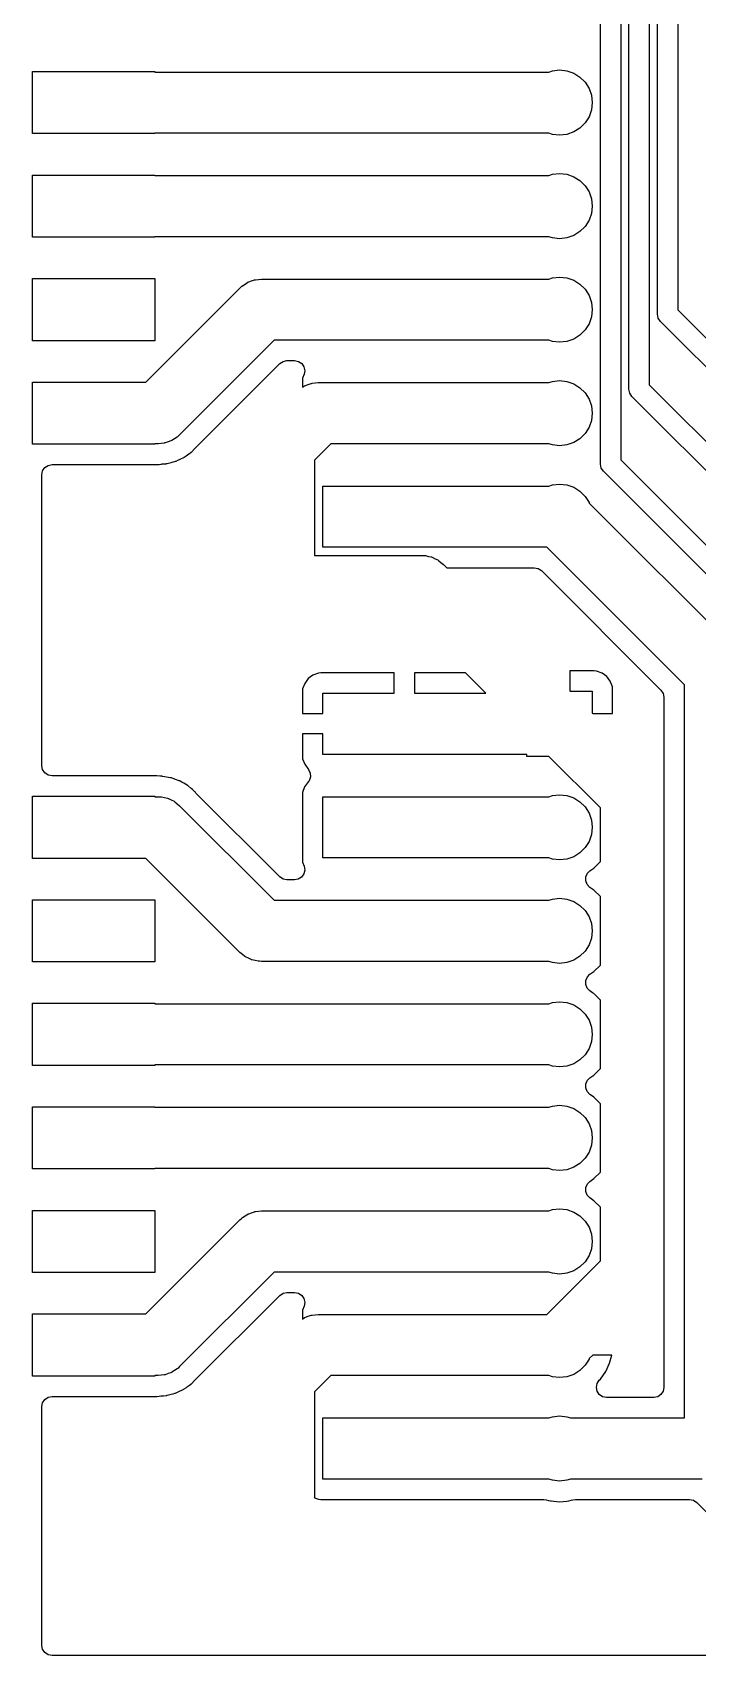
# Model space of a CAD drawing. Extents: x 2.04 to 3.91, y -6.2 to -2.9.
# Drawn here: x 2.041 to 2.683, y -6.2 to -4.632 of the extents above; entities that cross this region are included whole.
import ezdxf

# ---------------------------------------------------------------- set-up
doc = ezdxf.new("R2010")
doc.units = 0
doc.header["$MEASUREMENT"] = 0
doc.layers.add('BLACK', color=7, linetype='CONTINUOUS')

msp = doc.modelspace()

# ---------------------------------------------------------------- linework, layer by layer
at = {"layer": 'BLACK', "linetype": 'CONTINUOUS'}
for p, q in [((2.64449, -4.90433), (2.64449, -4.24738)), ((2.66417, -4.24331), (2.66417, -4.90025)), ((2.63661, -4.27677), (2.63661, -4.97269)), ((2.61693, -4.97677), (2.61693, -4.28085)), ((2.60906, -4.32295), (2.60906, -5.04514)), ((2.58937, -5.04921), (2.58937, -4.32703)), ((2.04094, -4.73), (2.04094, -4.67)), ((2.04094, -4.67), (2.15906, -4.67)), ((2.15906, -4.67), (2.15906, -4.67047)), ((2.15906, -4.67047), (2.4, -4.67047)), ((2.4, -4.67047), (2.47874, -4.67047)), ((2.47874, -4.67047), (2.53962, -4.67047)), ((2.53962, -4.67047), (2.54299, -4.66929)), ((2.54299, -4.66929), (2.55, -4.6685)), ((2.55, -4.6685), (2.55701, -4.66929)), ((2.55701, -4.66929), (2.56367, -4.67162)), ((2.56367, -4.67162), (2.56964, -4.67538)), ((2.56964, -4.67538), (2.57462, -4.68036)), ((2.57462, -4.68036), (2.57838, -4.68633)), ((2.57838, -4.68633), (2.58071, -4.69299)), ((2.58071, -4.69299), (2.5815, -4.7)), ((2.5815, -4.7), (2.58071, -4.70701)), ((2.57838, -4.71367), (2.57462, -4.71964)), ((2.58071, -4.70701), (2.57838, -4.71367)), ((2.15906, -4.73), (2.04094, -4.73)), ((2.32126, -4.72953), (2.15906, -4.72953)), ((2.15906, -4.72953), (2.15906, -4.73)), ((2.4, -4.72953), (2.32126, -4.72953)), ((2.53962, -4.72953), (2.4, -4.72953)), ((2.54299, -4.73071), (2.53962, -4.72953)), ((2.55, -4.7315), (2.54299, -4.73071)), ((2.55701, -4.73071), (2.55, -4.7315)), ((2.56367, -4.72838), (2.55701, -4.73071)), ((2.56964, -4.72462), (2.56367, -4.72838)), ((2.57462, -4.71964), (2.56964, -4.72462)), ((2.04094, -4.83), (2.04094, -4.77)), ((2.04094, -4.77), (2.15906, -4.77)), ((2.15906, -4.77), (2.15906, -4.77047)), ((2.15906, -4.77047), (2.4, -4.77047)), ((2.4, -4.77047), (2.47874, -4.77047)), ((2.47874, -4.77047), (2.53962, -4.77047)), ((2.53962, -4.77047), (2.54299, -4.76929)), ((2.54299, -4.76929), (2.55, -4.7685)), ((2.55, -4.7685), (2.55701, -4.76929)), ((2.55701, -4.76929), (2.56367, -4.77162)), ((2.56367, -4.77162), (2.56964, -4.77538)), ((2.56964, -4.77538), (2.57462, -4.78036)), ((2.57462, -4.78036), (2.57838, -4.78633)), ((2.57838, -4.78633), (2.58071, -4.79299)), ((2.58071, -4.79299), (2.5815, -4.8)), ((2.58071, -4.80701), (2.57838, -4.81367)), ((2.5815, -4.8), (2.58071, -4.80701)), ((2.56367, -4.82838), (2.55701, -4.83071)), ((2.56964, -4.82462), (2.56367, -4.82838)), ((2.57462, -4.81964), (2.56964, -4.82462)), ((2.57838, -4.81367), (2.57462, -4.81964)), ((2.15906, -4.83), (2.04094, -4.83)), ((2.32126, -4.82953), (2.15906, -4.82953)), ((2.15906, -4.82953), (2.15906, -4.83)), ((2.4, -4.82953), (2.32126, -4.82953)), ((2.53962, -4.82953), (2.4, -4.82953)), ((2.54299, -4.83071), (2.53962, -4.82953)), ((2.55, -4.8315), (2.54299, -4.83071)), ((2.55701, -4.83071), (2.55, -4.8315)), ((2.04094, -4.93), (2.04094, -4.87)), ((2.04094, -4.87), (2.15906, -4.87)), ((2.15906, -4.87), (2.15906, -4.93)), ((2.24389, -4.87684), (2.24645, -4.87526)), ((2.24645, -4.87526), (2.24895, -4.87361)), ((2.24895, -4.87361), (2.24936, -4.87347)), ((2.24936, -4.87347), (2.24973, -4.87324)), ((2.24973, -4.87324), (2.25257, -4.8723)), ((2.25257, -4.8723), (2.2554, -4.87127)), ((2.2554, -4.87127), (2.25582, -4.87122)), ((2.25582, -4.87122), (2.25623, -4.87108)), ((2.25623, -4.87108), (2.25922, -4.87082)), ((2.25922, -4.87082), (2.2622, -4.87047)), ((2.2622, -4.87047), (2.4, -4.87047)), ((2.4, -4.87047), (2.47874, -4.87047)), ((2.47874, -4.87047), (2.53962, -4.87047)), ((2.53962, -4.87047), (2.54299, -4.86929)), ((2.54299, -4.86929), (2.55, -4.8685)), ((2.55, -4.8685), (2.55701, -4.86929)), ((2.55701, -4.86929), (2.56367, -4.87162)), ((2.56367, -4.87162), (2.56964, -4.87538)), ((2.56964, -4.87538), (2.57462, -4.88036)), ((2.15045, -4.97), (2.24133, -4.87912)), ((2.24133, -4.87912), (2.24293, -4.87769)), ((2.24293, -4.87769), (2.24322, -4.87738)), ((2.24322, -4.87738), (2.24344, -4.87724)), ((2.24344, -4.87724), (2.24389, -4.87684)), ((2.57462, -4.88036), (2.57838, -4.88633)), ((2.57838, -4.88633), (2.58071, -4.89299)), ((2.58071, -4.89299), (2.5815, -4.9)), ((2.5815, -4.9), (2.58071, -4.90701)), ((2.64524, -4.9081), (2.64449, -4.90433)), ((2.66417, -4.90025), (3.03585, -5.27193)), ((2.57462, -4.91964), (2.56964, -4.92462)), ((2.57838, -4.91367), (2.57462, -4.91964)), ((2.58071, -4.90701), (2.57838, -4.91367)), ((2.64737, -4.91129), (2.64524, -4.9081)), ((3.02193, -5.28585), (2.64737, -4.91129)), ((2.15906, -4.93), (2.04094, -4.93)), ((2.27444, -4.92953), (2.18308, -5.02088)), ((2.32126, -4.92953), (2.27444, -4.92953)), ((2.4, -4.92953), (2.32126, -4.92953)), ((2.53962, -4.92953), (2.4, -4.92953)), ((2.54299, -4.93071), (2.53962, -4.92953)), ((2.55, -4.9315), (2.54299, -4.93071)), ((2.55701, -4.93071), (2.55, -4.9315)), ((2.56367, -4.92838), (2.55701, -4.93071)), ((2.56964, -4.92462), (2.56367, -4.92838)), ((2.19741, -5.03442), (2.27973, -4.9521)), ((2.27973, -4.9521), (2.28291, -4.94998)), ((2.28291, -4.94998), (2.28666, -4.94923)), ((2.28666, -4.94923), (2.29405, -4.94923)), ((2.29405, -4.94923), (2.2978, -4.94998)), ((2.2978, -4.94998), (2.30098, -4.9521)), ((2.30098, -4.9521), (2.30311, -4.95528)), ((2.30183, -4.96625), (2.30157, -4.96859)), ((2.30157, -4.96859), (2.30157, -4.975)), ((2.30324, -4.96246), (2.30183, -4.96624)), ((2.30183, -4.96624), (2.30183, -4.96625)), ((2.30311, -4.95528), (2.30386, -4.95904)), ((2.30386, -4.95904), (2.30324, -4.96246)), ((2.53962, -4.97047), (2.54299, -4.96929)), ((2.54299, -4.96929), (2.55, -4.9685)), ((2.55, -4.9685), (2.55701, -4.96929)), ((2.55701, -4.96929), (2.56367, -4.97162)), ((2.04094, -5.03), (2.04094, -4.97)), ((2.04094, -4.97), (2.15045, -4.97)), ((2.30157, -4.975), (2.30368, -4.97361)), ((2.30368, -4.97361), (2.30408, -4.97347)), ((2.30408, -4.97347), (2.30445, -4.97324)), ((2.30445, -4.97324), (2.3073, -4.9723)), ((2.3073, -4.9723), (2.31012, -4.97127)), ((2.31012, -4.97127), (2.31055, -4.97122)), ((2.31055, -4.97122), (2.31096, -4.97108)), ((2.31096, -4.97108), (2.31395, -4.97082)), ((2.31395, -4.97082), (2.31693, -4.97047)), ((2.31693, -4.97047), (2.4, -4.97047)), ((2.4, -4.97047), (2.47874, -4.97047)), ((2.47874, -4.97047), (2.53962, -4.97047)), ((2.56367, -4.97162), (2.56964, -4.97538)), ((2.56964, -4.97538), (2.57462, -4.98036)), ((2.57462, -4.98036), (2.57838, -4.98633)), ((2.61768, -4.98054), (2.61693, -4.97677)), ((2.61693, -4.97677), (2.61693, -4.97677)), ((2.61981, -4.98373), (2.61768, -4.98054)), ((3.02193, -5.38585), (2.61981, -4.98373)), ((2.63661, -4.97269), (3.03585, -5.37193)), ((2.57838, -4.98633), (2.58071, -4.99299)), ((2.58071, -4.99299), (2.5815, -5)), ((2.5815, -5), (2.58071, -5.00701)), ((2.57838, -5.01367), (2.57462, -5.01964)), ((2.58071, -5.00701), (2.57838, -5.01367)), ((2.15906, -5.03), (2.04094, -5.03)), ((2.1622, -5.02953), (2.15906, -5.02953)), ((2.15906, -5.02953), (2.15906, -5.03)), ((2.16519, -5.02918), (2.1622, -5.02953)), ((2.16818, -5.02892), (2.16519, -5.02918)), ((2.16859, -5.02878), (2.16818, -5.02892)), ((2.16901, -5.02873), (2.16859, -5.02878)), ((2.17183, -5.0277), (2.16901, -5.02873)), ((2.17468, -5.02676), (2.17183, -5.0277)), ((2.17505, -5.02653), (2.17468, -5.02676)), ((2.17546, -5.02639), (2.17505, -5.02653)), ((2.17796, -5.02474), (2.17546, -5.02639)), ((2.18052, -5.02316), (2.17796, -5.02474)), ((2.18097, -5.02276), (2.18052, -5.02316)), ((2.18118, -5.02262), (2.18097, -5.02276)), ((2.18148, -5.02231), (2.18118, -5.02262)), ((2.18308, -5.02088), (2.18148, -5.02231)), ((2.32916, -5.02953), (2.31339, -5.0453)), ((2.4, -5.02953), (2.32916, -5.02953)), ((2.53962, -5.02953), (2.4, -5.02953)), ((2.54299, -5.03071), (2.53962, -5.02953)), ((2.55, -5.0315), (2.54299, -5.03071)), ((2.55701, -5.03071), (2.55, -5.0315)), ((2.56367, -5.02838), (2.55701, -5.03071)), ((2.56964, -5.02462), (2.56367, -5.02838)), ((2.57462, -5.01964), (2.56964, -5.02462)), ((2.17103, -5.04864), (2.17363, -5.04792)), ((2.17363, -5.04792), (2.17477, -5.0476)), ((2.17477, -5.0476), (2.17665, -5.04713)), ((2.17665, -5.04713), (2.17853, -5.04666)), ((2.17853, -5.04666), (2.17895, -5.04651)), ((2.17853, -5.04666), (2.17853, -5.04666)), ((2.17895, -5.04652), (2.17917, -5.04645)), ((2.17895, -5.04651), (2.17895, -5.04652)), ((2.17916, -5.04643), (2.17957, -5.04628)), ((2.17917, -5.04645), (2.17916, -5.04643)), ((2.17957, -5.04628), (2.18187, -5.04517)), ((2.17957, -5.04628), (2.17957, -5.04628)), ((2.17957, -5.04628), (2.17957, -5.04628)), ((2.18187, -5.04517), (2.18307, -5.0446)), ((2.18307, -5.0446), (2.18483, -5.04379)), ((2.18483, -5.04379), (2.1866, -5.04299)), ((2.1866, -5.04299), (2.18698, -5.04277)), ((2.1866, -5.04299), (2.1866, -5.04299)), ((2.18698, -5.04277), (2.18699, -5.04279)), ((2.18699, -5.04279), (2.18719, -5.04267)), ((2.18718, -5.04266), (2.18756, -5.04243)), ((2.18719, -5.04267), (2.18718, -5.04266)), ((2.18756, -5.04243), (2.18946, -5.04105)), ((2.18756, -5.04243), (2.18756, -5.04243)), ((2.18946, -5.04105), (2.1907, -5.04015)), ((2.1907, -5.04015), (2.19301, -5.03855)), ((2.19301, -5.03855), (2.19388, -5.03795)), ((2.19388, -5.03795), (2.19422, -5.03766)), ((2.19388, -5.03795), (2.19388, -5.03795)), ((2.19422, -5.03766), (2.19423, -5.03767)), ((2.19423, -5.03767), (2.1944, -5.03752)), ((2.1944, -5.03752), (2.19473, -5.03723)), ((2.1944, -5.03752), (2.1944, -5.03752)), ((2.19473, -5.03723), (2.19741, -5.03442)), ((2.19473, -5.03723), (2.19473, -5.03723)), ((2.31339, -5.0453), (2.31339, -5.1374)), ((2.60906, -5.04514), (3.03585, -5.47193)), ((2.05002, -5.05951), (2.05077, -5.05576)), ((2.05002, -5.29016), (2.05002, -5.05951)), ((2.05077, -5.05576), (2.05289, -5.05258)), ((2.05289, -5.05258), (2.05607, -5.05045)), ((2.05607, -5.05045), (2.05982, -5.0497)), ((2.05982, -5.0497), (2.16094, -5.0497)), ((2.16094, -5.0497), (2.16329, -5.04945)), ((2.16094, -5.0497), (2.16094, -5.0497)), ((2.16329, -5.04945), (2.16342, -5.04942)), ((2.16329, -5.04945), (2.16329, -5.04945)), ((2.16342, -5.04942), (2.16479, -5.0492)), ((2.16479, -5.0492), (2.16569, -5.04912)), ((2.16569, -5.04912), (2.16607, -5.04908)), ((2.16607, -5.04908), (2.16756, -5.04898)), ((2.16756, -5.04898), (2.16994, -5.04882)), ((2.16994, -5.04882), (2.17037, -5.04875)), ((2.16994, -5.04882), (2.16994, -5.04882)), ((2.17037, -5.04877), (2.1706, -5.04873)), ((2.17037, -5.04875), (2.17037, -5.04877)), ((2.1706, -5.04872), (2.17103, -5.04864)), ((2.1706, -5.04873), (2.1706, -5.04872)), ((2.17103, -5.04864), (2.17103, -5.04864)), ((2.59012, -5.05298), (2.58937, -5.04921)), ((2.59225, -5.05617), (2.59012, -5.05298)), ((3.02193, -5.48585), (2.59225, -5.05617)), ((2.32126, -5.12953), (2.32126, -5.07047)), ((2.32126, -5.07047), (2.47874, -5.07047)), ((2.47874, -5.07047), (2.53962, -5.07047)), ((2.53962, -5.07047), (2.54299, -5.06929)), ((2.54299, -5.06929), (2.55, -5.0685)), ((2.55, -5.0685), (2.55701, -5.06929)), ((2.55701, -5.06929), (2.56367, -5.07162)), ((2.56367, -5.07162), (2.56964, -5.07538)), ((2.56964, -5.07538), (2.57462, -5.08036)), ((2.57462, -5.08036), (2.57838, -5.08633)), ((2.57838, -5.08633), (2.57853, -5.08677)), ((2.57853, -5.08677), (2.72088, -5.22912)), ((2.31339, -5.1374), (2.41693, -5.1374)), ((2.4, -5.12953), (2.32126, -5.12953)), ((2.53777, -5.12953), (2.4, -5.12953)), ((2.41693, -5.1374), (2.41907, -5.13753)), ((2.41907, -5.13753), (2.4195, -5.13751)), ((2.4195, -5.13751), (2.41976, -5.13757)), ((2.41976, -5.13757), (2.42036, -5.1376)), ((2.42036, -5.1376), (2.42328, -5.13829)), ((2.42328, -5.13829), (2.42622, -5.1389)), ((2.42622, -5.1389), (2.42661, -5.13908)), ((2.42661, -5.13908), (2.42703, -5.13918)), ((2.42703, -5.13918), (2.42971, -5.14053)), ((2.42971, -5.14053), (2.43243, -5.1418)), ((2.43243, -5.1418), (2.43277, -5.14207)), ((2.43277, -5.14207), (2.43315, -5.14226)), ((2.67047, -5.26223), (2.53777, -5.12953)), ((2.43315, -5.14226), (2.43545, -5.14419)), ((2.43545, -5.14419), (2.43781, -5.14605)), ((2.43781, -5.14605), (2.44099, -5.14923)), ((2.44099, -5.14923), (2.52555, -5.14923)), ((2.52555, -5.14923), (2.5293, -5.14998)), ((2.5293, -5.14998), (2.53248, -5.1521)), ((2.53248, -5.1521), (2.6479, -5.26752)), ((2.31703, -5.25104), (2.31173, -5.25302)), ((2.31938, -5.25079), (2.31703, -5.25104)), ((2.31703, -5.25104), (2.31703, -5.25104)), ((2.39016, -5.25079), (2.31938, -5.25079)), ((2.39016, -5.27047), (2.39016, -5.25079)), ((2.39016, -5.25079), (2.39016, -5.25079)), ((2.40984, -5.25079), (2.40984, -5.27047)), ((2.45903, -5.25079), (2.40984, -5.25079)), ((2.40984, -5.25079), (2.40984, -5.25079)), ((2.47871, -5.27047), (2.45903, -5.25079)), ((2.55984, -5.24882), (2.55984, -5.26808)), ((2.58338, -5.24882), (2.55984, -5.24882)), ((2.55984, -5.24882), (2.55984, -5.24882)), ((2.58572, -5.24907), (2.58338, -5.24882)), ((2.59103, -5.25105), (2.58572, -5.24907)), ((2.58572, -5.24907), (2.58572, -5.24907)), ((2.59556, -5.25444), (2.59103, -5.25105)), ((2.30183, -5.26625), (2.30157, -5.26859)), ((2.3038, -5.26094), (2.30183, -5.26624)), ((2.30183, -5.26624), (2.30183, -5.26625)), ((2.3072, -5.25641), (2.3038, -5.26094)), ((2.31173, -5.25302), (2.3072, -5.25641)), ((2.3072, -5.25641), (2.3072, -5.25641)), ((2.59895, -5.25897), (2.59556, -5.25444)), ((2.59556, -5.25444), (2.59556, -5.25444)), ((2.60093, -5.26428), (2.59895, -5.25897)), ((2.60118, -5.26662), (2.60093, -5.26428)), ((2.60093, -5.26428), (2.60093, -5.26428)), ((2.60118, -5.29016), (2.60118, -5.26662)), ((2.60118, -5.26662), (2.60118, -5.26662)), ((2.67047, -5.97047), (2.67047, -5.26223)), ((2.30157, -5.26859), (2.30157, -5.29016)), ((2.32126, -5.29016), (2.32126, -5.27047)), ((2.32126, -5.27047), (2.39016, -5.27047)), ((2.40984, -5.27047), (2.47871, -5.27047)), ((2.55984, -5.26808), (2.56026, -5.2685)), ((2.56026, -5.2685), (2.5815, -5.2685)), ((2.5815, -5.2685), (2.5815, -5.28974)), ((2.6479, -5.26752), (2.65002, -5.2707)), ((2.65002, -5.2707), (2.65077, -5.27445)), ((2.65077, -5.27445), (2.65077, -5.94096)), ((2.05002, -5.34049), (2.05002, -5.29016)), ((2.30157, -5.29016), (2.32126, -5.29016)), ((2.30157, -5.29016), (2.30157, -5.29016)), ((2.5815, -5.28974), (2.58192, -5.29016)), ((2.58192, -5.29016), (2.60118, -5.29016)), ((2.60118, -5.29016), (2.60118, -5.29016)), ((2.32126, -5.30984), (2.30157, -5.30984)), ((2.30157, -5.30984), (2.30157, -5.30984)), ((2.30157, -5.30984), (2.30157, -5.33141)), ((2.32126, -5.32953), (2.32126, -5.30984)), ((2.4, -5.32953), (2.32126, -5.32953)), ((2.5185, -5.32953), (2.4, -5.32953)), ((2.5185, -5.3315), (2.5185, -5.32953)), ((2.05077, -5.34424), (2.05002, -5.34049)), ((2.05289, -5.34742), (2.05077, -5.34424)), ((2.30157, -5.33141), (2.30183, -5.33375)), ((2.30183, -5.33375), (2.30183, -5.33376)), ((2.30183, -5.33376), (2.30381, -5.33906)), ((2.30381, -5.33906), (2.30759, -5.34411)), ((2.30759, -5.34411), (2.30924, -5.34756)), ((2.53974, -5.3315), (2.5185, -5.3315)), ((2.58937, -5.38113), (2.53974, -5.3315)), ((2.05607, -5.34955), (2.05289, -5.34742)), ((2.05982, -5.3503), (2.05607, -5.34955)), ((2.16094, -5.3503), (2.05982, -5.3503)), ((2.1639, -5.35061), (2.16094, -5.3503)), ((2.16094, -5.3503), (2.16094, -5.3503)), ((2.16525, -5.35069), (2.1639, -5.35055)), ((2.1639, -5.35055), (2.1639, -5.35061)), ((2.16553, -5.35068), (2.16525, -5.35069)), ((2.16597, -5.35071), (2.16553, -5.35068)), ((2.16553, -5.35068), (2.16553, -5.35068)), ((2.1662, -5.35072), (2.16597, -5.3507)), ((2.16597, -5.3507), (2.16597, -5.35071)), ((2.1662, -5.35073), (2.1662, -5.35072)), ((2.16664, -5.35077), (2.1662, -5.35073)), ((2.17045, -5.35146), (2.16664, -5.35077)), ((2.17428, -5.35207), (2.17045, -5.35146)), ((2.17471, -5.35217), (2.17428, -5.35207)), ((2.17493, -5.35222), (2.17471, -5.35216)), ((2.17471, -5.35216), (2.17471, -5.35217)), ((2.17493, -5.35223), (2.17493, -5.35222)), ((2.17536, -5.35235), (2.17493, -5.35223)), ((2.17899, -5.35371), (2.17536, -5.35235)), ((2.18265, -5.35499), (2.17899, -5.35371)), ((2.18305, -5.35518), (2.18265, -5.35499)), ((2.18265, -5.35499), (2.18265, -5.35499)), ((2.18265, -5.35499), (2.18265, -5.35499)), ((2.18265, -5.35499), (2.18265, -5.35499)), ((2.18326, -5.35526), (2.18305, -5.35517)), ((2.18305, -5.35517), (2.18305, -5.35518)), ((2.18326, -5.35527), (2.18326, -5.35526)), ((2.18365, -5.35546), (2.18326, -5.35527)), ((2.18521, -5.3564), (2.18365, -5.35546)), ((2.18365, -5.35546), (2.18365, -5.35546)), ((2.18365, -5.35546), (2.18365, -5.35546)), ((2.18698, -5.35745), (2.18521, -5.3564)), ((2.19036, -5.35937), (2.18698, -5.35745)), ((2.19072, -5.35962), (2.19036, -5.35937)), ((2.19091, -5.35974), (2.19072, -5.35961)), ((2.19072, -5.35961), (2.19072, -5.35962)), ((2.1909, -5.35975), (2.19091, -5.35974)), ((2.19126, -5.36001), (2.1909, -5.35975)), ((2.19418, -5.36256), (2.19126, -5.36001)), ((2.30379, -5.36093), (2.30181, -5.36624)), ((2.30759, -5.35586), (2.30379, -5.36093)), ((2.30817, -5.35499), (2.30759, -5.35586)), ((2.30944, -5.35138), (2.30817, -5.35499)), ((2.30924, -5.34756), (2.30944, -5.35138)), ((2.04094, -5.43), (2.04094, -5.37)), ((2.04094, -5.37), (2.15906, -5.37)), ((2.15906, -5.37), (2.15906, -5.37047)), ((2.15906, -5.37047), (2.1622, -5.37047)), ((2.1622, -5.37047), (2.16435, -5.3706)), ((2.16435, -5.3706), (2.16478, -5.37058)), ((2.16478, -5.37058), (2.16503, -5.37064)), ((2.16503, -5.37064), (2.16563, -5.37067)), ((2.16563, -5.37067), (2.16855, -5.37136)), ((2.16855, -5.37136), (2.17149, -5.37197)), ((2.17149, -5.37197), (2.17188, -5.37215)), ((2.17188, -5.37215), (2.1723, -5.37225)), ((2.1723, -5.37225), (2.17499, -5.3736)), ((2.17499, -5.3736), (2.17771, -5.37487)), ((2.17771, -5.37487), (2.17804, -5.37514)), ((2.17804, -5.37514), (2.17843, -5.37533)), ((2.17843, -5.37533), (2.18073, -5.37726)), ((2.19544, -5.36361), (2.19418, -5.36256)), ((2.19545, -5.36362), (2.19544, -5.36361)), ((2.19573, -5.3639), (2.19545, -5.36362)), ((2.19597, -5.36412), (2.19573, -5.3639)), ((2.19785, -5.36577), (2.19597, -5.36412)), ((2.19793, -5.36584), (2.19785, -5.36577)), ((2.1988, -5.36693), (2.19793, -5.36584)), ((2.19917, -5.36734), (2.1988, -5.36693)), ((2.27973, -5.4479), (2.19917, -5.36734)), ((2.30181, -5.36624), (2.30156, -5.36859)), ((2.30156, -5.36859), (2.30156, -5.43141)), ((2.32126, -5.42953), (2.32126, -5.37047)), ((2.32126, -5.37047), (2.47874, -5.37047)), ((2.47874, -5.37047), (2.53962, -5.37047)), ((2.53962, -5.37047), (2.54299, -5.36929)), ((2.54299, -5.36929), (2.55, -5.3685)), ((2.55, -5.3685), (2.55701, -5.36929)), ((2.55701, -5.36929), (2.56367, -5.37162)), ((2.56367, -5.37162), (2.56964, -5.37538)), ((2.56964, -5.37538), (2.57462, -5.38036)), ((2.18073, -5.37726), (2.18308, -5.37912)), ((2.18308, -5.37912), (2.27444, -5.47047)), ((2.57462, -5.38036), (2.57838, -5.38633)), ((2.57838, -5.38633), (2.58071, -5.39299)), ((2.58937, -5.43304), (2.58937, -5.38113)), ((2.58071, -5.40701), (2.57838, -5.41367)), ((2.58071, -5.39299), (2.5815, -5.4)), ((2.5815, -5.4), (2.58071, -5.40701)), ((2.57462, -5.41964), (2.56964, -5.42462)), ((2.57838, -5.41367), (2.57462, -5.41964)), ((2.15045, -5.43), (2.04094, -5.43)), ((2.24133, -5.52088), (2.15045, -5.43)), ((2.30156, -5.43141), (2.30156, -5.43141)), ((2.30156, -5.43141), (2.30181, -5.43376)), ((2.30181, -5.43376), (2.30181, -5.43376)), ((2.30181, -5.43376), (2.30322, -5.43754)), ((2.30322, -5.43754), (2.30383, -5.44131)), ((2.4, -5.42953), (2.32126, -5.42953)), ((2.53962, -5.42953), (2.4, -5.42953)), ((2.54299, -5.43071), (2.53962, -5.42953)), ((2.55, -5.4315), (2.54299, -5.43071)), ((2.55701, -5.43071), (2.55, -5.4315)), ((2.56367, -5.42838), (2.55701, -5.43071)), ((2.56964, -5.42462), (2.56367, -5.42838)), ((2.57933, -5.44197), (2.58304, -5.43937)), ((2.58304, -5.43937), (2.58937, -5.43304)), ((2.28291, -5.45002), (2.27973, -5.4479)), ((2.28666, -5.45077), (2.28291, -5.45002)), ((2.29403, -5.45077), (2.28666, -5.45077)), ((2.29746, -5.45015), (2.29403, -5.45077)), ((2.30071, -5.44814), (2.29746, -5.45015)), ((2.30295, -5.44504), (2.30071, -5.44814)), ((2.30383, -5.44131), (2.30295, -5.44504)), ((2.5753, -5.4517), (2.57538, -5.44788)), ((2.57668, -5.45527), (2.5753, -5.4517)), ((2.57538, -5.44788), (2.57692, -5.44438)), ((2.57933, -5.45803), (2.57668, -5.45527)), ((2.57692, -5.44438), (2.57933, -5.44197)), ((2.04094, -5.53), (2.04094, -5.47)), ((2.04094, -5.47), (2.15906, -5.47)), ((2.15906, -5.47), (2.15906, -5.53)), ((2.27444, -5.47047), (2.4, -5.47047)), ((2.4, -5.47047), (2.47874, -5.47047)), ((2.47874, -5.47047), (2.53962, -5.47047)), ((2.53962, -5.47047), (2.54299, -5.46929)), ((2.54299, -5.46929), (2.55, -5.4685)), ((2.55, -5.4685), (2.55701, -5.46929)), ((2.55701, -5.46929), (2.56367, -5.47162)), ((2.58304, -5.46063), (2.57933, -5.45803)), ((2.58937, -5.46696), (2.58304, -5.46063)), ((2.58937, -5.53304), (2.58937, -5.46696)), ((2.56367, -5.47162), (2.56964, -5.47538)), ((2.56964, -5.47538), (2.57462, -5.48036)), ((2.57462, -5.48036), (2.57838, -5.48633)), ((2.57838, -5.48633), (2.58071, -5.49299)), ((2.58071, -5.49299), (2.5815, -5.5)), ((2.5815, -5.5), (2.58071, -5.50701)), ((2.57838, -5.51367), (2.57462, -5.51964)), ((2.58071, -5.50701), (2.57838, -5.51367)), ((2.15906, -5.53), (2.04094, -5.53)), ((2.24368, -5.52274), (2.24133, -5.52088)), ((2.24598, -5.52467), (2.24368, -5.52274)), ((2.24636, -5.52486), (2.24598, -5.52467)), ((2.2467, -5.52513), (2.24636, -5.52486)), ((2.24942, -5.5264), (2.2467, -5.52513)), ((2.25211, -5.52775), (2.24942, -5.5264)), ((2.25253, -5.52785), (2.25211, -5.52775)), ((2.25292, -5.52803), (2.25253, -5.52785)), ((2.25586, -5.52864), (2.25292, -5.52803)), ((2.25878, -5.52933), (2.25586, -5.52864)), ((2.25938, -5.52936), (2.25878, -5.52933)), ((2.25963, -5.52942), (2.25938, -5.52936)), ((2.26006, -5.5294), (2.25963, -5.52942)), ((2.2622, -5.52953), (2.26006, -5.5294)), ((2.32126, -5.52953), (2.2622, -5.52953)), ((2.4, -5.52953), (2.32126, -5.52953)), ((2.53962, -5.52953), (2.4, -5.52953)), ((2.54299, -5.53071), (2.53962, -5.52953)), ((2.55, -5.5315), (2.54299, -5.53071)), ((2.55701, -5.53071), (2.55, -5.5315)), ((2.56367, -5.52838), (2.55701, -5.53071)), ((2.56964, -5.52462), (2.56367, -5.52838)), ((2.57462, -5.51964), (2.56964, -5.52462)), ((2.58304, -5.53937), (2.58937, -5.53304)), ((2.5753, -5.5517), (2.57538, -5.54788)), ((2.57538, -5.54788), (2.57692, -5.54438)), ((2.57692, -5.54438), (2.57933, -5.54197)), ((2.57933, -5.54197), (2.58304, -5.53937)), ((2.57668, -5.55527), (2.5753, -5.5517)), ((2.57933, -5.55803), (2.57668, -5.55527)), ((2.58191, -5.55984), (2.57933, -5.55803)), ((2.58304, -5.56063), (2.58191, -5.55984)), ((2.58937, -5.56696), (2.58304, -5.56063)), ((2.58304, -5.56063), (2.58304, -5.56063)), ((2.04094, -5.63), (2.04094, -5.57)), ((2.04094, -5.57), (2.15906, -5.57)), ((2.15906, -5.57), (2.15906, -5.57047)), ((2.15906, -5.57047), (2.4, -5.57047)), ((2.4, -5.57047), (2.47874, -5.57047)), ((2.47874, -5.57047), (2.53962, -5.57047)), ((2.53962, -5.57047), (2.54299, -5.56929)), ((2.54299, -5.56929), (2.55, -5.5685)), ((2.55, -5.5685), (2.55701, -5.56929)), ((2.55701, -5.56929), (2.56367, -5.57162)), ((2.56367, -5.57162), (2.56964, -5.57538)), ((2.56964, -5.57538), (2.57462, -5.58036)), ((2.57462, -5.58036), (2.57838, -5.58633)), ((2.58937, -5.63304), (2.58937, -5.56696)), ((2.57838, -5.58633), (2.58071, -5.59299)), ((2.58071, -5.59299), (2.5815, -5.6)), ((2.58071, -5.60701), (2.57838, -5.61367)), ((2.5815, -5.6), (2.58071, -5.60701)), ((2.56964, -5.62462), (2.56367, -5.62838)), ((2.57462, -5.61964), (2.56964, -5.62462)), ((2.57838, -5.61367), (2.57462, -5.61964)), ((2.15906, -5.63), (2.04094, -5.63)), ((2.32126, -5.62953), (2.15906, -5.62953)), ((2.15906, -5.62953), (2.15906, -5.63)), ((2.4, -5.62953), (2.32126, -5.62953)), ((2.53962, -5.62953), (2.4, -5.62953)), ((2.54299, -5.63071), (2.53962, -5.62953)), ((2.55, -5.6315), (2.54299, -5.63071)), ((2.55701, -5.63071), (2.55, -5.6315)), ((2.56367, -5.62838), (2.55701, -5.63071)), ((2.57692, -5.64438), (2.57933, -5.64197)), ((2.57933, -5.64197), (2.58304, -5.63937)), ((2.58304, -5.63937), (2.58937, -5.63304)), ((2.5753, -5.6517), (2.57538, -5.64788)), ((2.57668, -5.65527), (2.5753, -5.6517)), ((2.57538, -5.64788), (2.57692, -5.64438)), ((2.57933, -5.65803), (2.57668, -5.65527)), ((2.58173, -5.65971), (2.57933, -5.65803)), ((2.04094, -5.73), (2.04094, -5.67)), ((2.04094, -5.67), (2.15906, -5.67)), ((2.15906, -5.67), (2.15906, -5.67047)), ((2.15906, -5.67047), (2.4, -5.67047)), ((2.4, -5.67047), (2.47874, -5.67047)), ((2.47874, -5.67047), (2.53962, -5.67047)), ((2.53962, -5.67047), (2.54299, -5.66929)), ((2.54299, -5.66929), (2.55, -5.6685)), ((2.55, -5.6685), (2.55701, -5.66929)), ((2.55701, -5.66929), (2.56367, -5.67162)), ((2.56367, -5.67162), (2.56964, -5.67538)), ((2.58304, -5.66063), (2.58173, -5.65971)), ((2.58937, -5.66696), (2.58304, -5.66063)), ((2.58304, -5.66063), (2.58304, -5.66063)), ((2.58937, -5.73304), (2.58937, -5.66696)), ((2.56964, -5.67538), (2.57462, -5.68036)), ((2.57462, -5.68036), (2.57838, -5.68633)), ((2.57838, -5.68633), (2.58071, -5.69299)), ((2.58071, -5.69299), (2.5815, -5.7)), ((2.5815, -5.7), (2.58071, -5.70701)), ((2.57462, -5.71964), (2.56964, -5.72462)), ((2.57838, -5.71367), (2.57462, -5.71964)), ((2.58071, -5.70701), (2.57838, -5.71367)), ((2.15906, -5.73), (2.04094, -5.73)), ((2.32126, -5.72953), (2.15906, -5.72953)), ((2.15906, -5.72953), (2.15906, -5.73)), ((2.4, -5.72953), (2.32126, -5.72953)), ((2.53962, -5.72953), (2.4, -5.72953)), ((2.54299, -5.73071), (2.53962, -5.72953)), ((2.55, -5.7315), (2.54299, -5.73071)), ((2.55701, -5.73071), (2.55, -5.7315)), ((2.56367, -5.72838), (2.55701, -5.73071)), ((2.56964, -5.72462), (2.56367, -5.72838)), ((2.58304, -5.73937), (2.58937, -5.73304)), ((2.5753, -5.7517), (2.57538, -5.74788)), ((2.57668, -5.75527), (2.5753, -5.7517)), ((2.57538, -5.74788), (2.57692, -5.74438)), ((2.57692, -5.74438), (2.57933, -5.74197)), ((2.57933, -5.74197), (2.58304, -5.73937)), ((2.54299, -5.76929), (2.55, -5.7685)), ((2.55, -5.7685), (2.55701, -5.76929)), ((2.57933, -5.75803), (2.57668, -5.75527)), ((2.58173, -5.75971), (2.57933, -5.75803)), ((2.58304, -5.76063), (2.58173, -5.75971)), ((2.58937, -5.76696), (2.58304, -5.76063)), ((2.58304, -5.76063), (2.58304, -5.76063)), ((2.58937, -5.81887), (2.58937, -5.76696)), ((2.04094, -5.83), (2.04094, -5.77)), ((2.04094, -5.77), (2.15906, -5.77)), ((2.15045, -5.87), (2.24133, -5.77912)), ((2.15906, -5.77), (2.15906, -5.83)), ((2.24133, -5.77912), (2.24293, -5.77769)), ((2.24293, -5.77769), (2.24322, -5.77738)), ((2.24322, -5.77738), (2.24344, -5.77724)), ((2.24344, -5.77724), (2.24389, -5.77684)), ((2.24389, -5.77684), (2.24645, -5.77526)), ((2.24645, -5.77526), (2.24895, -5.77361)), ((2.24895, -5.77361), (2.24936, -5.77347)), ((2.24936, -5.77347), (2.24973, -5.77324)), ((2.24973, -5.77324), (2.25257, -5.7723)), ((2.25257, -5.7723), (2.2554, -5.77127)), ((2.2554, -5.77127), (2.25582, -5.77122)), ((2.25582, -5.77122), (2.25623, -5.77108)), ((2.25623, -5.77108), (2.25922, -5.77082)), ((2.25922, -5.77082), (2.2622, -5.77047)), ((2.2622, -5.77047), (2.4, -5.77047)), ((2.4, -5.77047), (2.47874, -5.77047)), ((2.47874, -5.77047), (2.53962, -5.77047)), ((2.53962, -5.77047), (2.54299, -5.76929)), ((2.55701, -5.76929), (2.56367, -5.77162)), ((2.56367, -5.77162), (2.56964, -5.77538)), ((2.56964, -5.77538), (2.57462, -5.78036)), ((2.57462, -5.78036), (2.57838, -5.78633)), ((2.57838, -5.78633), (2.58071, -5.79299)), ((2.58071, -5.79299), (2.5815, -5.8)), ((2.5815, -5.8), (2.58071, -5.80701)), ((2.57838, -5.81367), (2.57462, -5.81964)), ((2.58071, -5.80701), (2.57838, -5.81367)), ((2.15906, -5.83), (2.04094, -5.83)), ((2.27444, -5.82953), (2.18308, -5.92088)), ((2.32126, -5.82953), (2.27444, -5.82953)), ((2.4, -5.82953), (2.32126, -5.82953)), ((2.53962, -5.82953), (2.4, -5.82953)), ((2.53777, -5.87047), (2.58937, -5.81887)), ((2.54299, -5.83071), (2.53962, -5.82953)), ((2.55, -5.8315), (2.54299, -5.83071)), ((2.55701, -5.83071), (2.55, -5.8315)), ((2.56367, -5.82838), (2.55701, -5.83071)), ((2.56964, -5.82462), (2.56367, -5.82838)), ((2.57462, -5.81964), (2.56964, -5.82462)), ((2.19741, -5.93442), (2.27973, -5.8521)), ((2.27973, -5.8521), (2.28291, -5.84998)), ((2.28291, -5.84998), (2.28666, -5.84923)), ((2.28666, -5.84923), (2.29405, -5.84923)), ((2.29405, -5.84923), (2.2978, -5.84998)), ((2.2978, -5.84998), (2.30098, -5.8521)), ((2.30098, -5.8521), (2.30311, -5.85528)), ((2.30324, -5.86246), (2.30183, -5.86624)), ((2.30311, -5.85528), (2.30386, -5.85904)), ((2.30386, -5.85904), (2.30324, -5.86246)), ((2.04094, -5.93), (2.04094, -5.87)), ((2.04094, -5.87), (2.15045, -5.87)), ((2.30183, -5.86625), (2.30157, -5.86859)), ((2.30157, -5.86859), (2.30157, -5.875)), ((2.30157, -5.875), (2.30368, -5.87361)), ((2.30183, -5.86624), (2.30183, -5.86625)), ((2.30368, -5.87361), (2.30408, -5.87347)), ((2.30408, -5.87347), (2.30445, -5.87324)), ((2.30445, -5.87324), (2.3073, -5.8723)), ((2.3073, -5.8723), (2.31012, -5.87127)), ((2.31012, -5.87127), (2.31055, -5.87122)), ((2.31055, -5.87122), (2.31096, -5.87108)), ((2.31096, -5.87108), (2.31395, -5.87082)), ((2.31395, -5.87082), (2.31693, -5.87047)), ((2.31693, -5.87047), (2.4, -5.87047)), ((2.4, -5.87047), (2.47874, -5.87047)), ((2.47874, -5.87047), (2.53777, -5.87047)), ((2.58192, -5.90984), (2.57853, -5.91323)), ((2.60035, -5.90984), (2.58192, -5.90984)), ((2.59828, -5.91757), (2.60035, -5.90984)), ((2.17796, -5.92474), (2.17546, -5.92639)), ((2.18052, -5.92316), (2.17796, -5.92474)), ((2.18097, -5.92276), (2.18052, -5.92316)), ((2.18118, -5.92262), (2.18097, -5.92276)), ((2.18148, -5.92231), (2.18118, -5.92262)), ((2.18308, -5.92088), (2.18148, -5.92231)), ((2.56964, -5.92462), (2.56367, -5.92838)), ((2.57462, -5.91964), (2.56964, -5.92462)), ((2.57838, -5.91367), (2.57462, -5.91964)), ((2.57853, -5.91323), (2.57838, -5.91367)), ((2.58936, -5.93302), (2.59449, -5.92569)), ((2.59449, -5.92569), (2.59828, -5.91757)), ((2.15906, -5.93), (2.04094, -5.93)), ((2.1622, -5.92953), (2.15906, -5.92953)), ((2.15906, -5.92953), (2.15906, -5.93)), ((2.16519, -5.92918), (2.1622, -5.92953)), ((2.16818, -5.92892), (2.16519, -5.92918)), ((2.16859, -5.92878), (2.16818, -5.92892)), ((2.16901, -5.92873), (2.16859, -5.92878)), ((2.17183, -5.9277), (2.16901, -5.92873)), ((2.17468, -5.92676), (2.17183, -5.9277)), ((2.17505, -5.92653), (2.17468, -5.92676)), ((2.17546, -5.92639), (2.17505, -5.92653)), ((2.18756, -5.94243), (2.18958, -5.94096)), ((2.18958, -5.94096), (2.1907, -5.94015)), ((2.1907, -5.94015), (2.1925, -5.93891)), ((2.1925, -5.93891), (2.19388, -5.93795)), ((2.19388, -5.93795), (2.19422, -5.93766)), ((2.19388, -5.93795), (2.19388, -5.93795)), ((2.19422, -5.93766), (2.19423, -5.93767)), ((2.19423, -5.93767), (2.1944, -5.93752)), ((2.1944, -5.93752), (2.19473, -5.93723)), ((2.1944, -5.93752), (2.1944, -5.93752)), ((2.19473, -5.93723), (2.19741, -5.93442)), ((2.19473, -5.93723), (2.19473, -5.93723)), ((2.32916, -5.92953), (2.31339, -5.9453)), ((2.4, -5.92953), (2.32916, -5.92953)), ((2.53962, -5.92953), (2.4, -5.92953)), ((2.54299, -5.93071), (2.53962, -5.92953)), ((2.55, -5.9315), (2.54299, -5.93071)), ((2.55701, -5.93071), (2.55, -5.9315)), ((2.56367, -5.92838), (2.55701, -5.93071)), ((2.58548, -5.94096), (2.58622, -5.93721)), ((2.58622, -5.94472), (2.58548, -5.94096)), ((2.58622, -5.93721), (2.58835, -5.93403)), ((2.58835, -5.93403), (2.58936, -5.93302)), ((2.65077, -5.94096), (2.65002, -5.94472)), ((2.05002, -5.95951), (2.05077, -5.95576)), ((2.05077, -5.95576), (2.05289, -5.95258)), ((2.05289, -5.95258), (2.05607, -5.95045)), ((2.05607, -5.95045), (2.05982, -5.9497)), ((2.05982, -5.9497), (2.16094, -5.9497)), ((2.16094, -5.9497), (2.16329, -5.94945)), ((2.16094, -5.9497), (2.16094, -5.9497)), ((2.16329, -5.94945), (2.16342, -5.94942)), ((2.16329, -5.94945), (2.16329, -5.94945)), ((2.16342, -5.94942), (2.16479, -5.9492)), ((2.16479, -5.9492), (2.16569, -5.94912)), ((2.16569, -5.94912), (2.16607, -5.94908)), ((2.16607, -5.94908), (2.1676, -5.94898)), ((2.1676, -5.94898), (2.16994, -5.94882)), ((2.16994, -5.94882), (2.17037, -5.94875)), ((2.16994, -5.94882), (2.16994, -5.94882)), ((2.17037, -5.94877), (2.1706, -5.94873)), ((2.17037, -5.94875), (2.17037, -5.94877)), ((2.1706, -5.94872), (2.17103, -5.94864)), ((2.1706, -5.94873), (2.1706, -5.94872)), ((2.17103, -5.94864), (2.17371, -5.9479)), ((2.17103, -5.94864), (2.17103, -5.94864)), ((2.17371, -5.9479), (2.17477, -5.9476)), ((2.17477, -5.9476), (2.17665, -5.94713)), ((2.17665, -5.94713), (2.17853, -5.94666)), ((2.17853, -5.94666), (2.17895, -5.94651)), ((2.17853, -5.94666), (2.17853, -5.94666)), ((2.17895, -5.94652), (2.17917, -5.94645)), ((2.17895, -5.94651), (2.17895, -5.94652)), ((2.17916, -5.94643), (2.17957, -5.94628)), ((2.17917, -5.94645), (2.17916, -5.94643)), ((2.17957, -5.94628), (2.18223, -5.945)), ((2.17957, -5.94628), (2.17957, -5.94628)), ((2.17957, -5.94628), (2.17957, -5.94628)), ((2.18223, -5.945), (2.18307, -5.9446)), ((2.18307, -5.9446), (2.18525, -5.9436)), ((2.18525, -5.9436), (2.1866, -5.94299)), ((2.1866, -5.94299), (2.18698, -5.94278)), ((2.1866, -5.94299), (2.1866, -5.94299)), ((2.18698, -5.94278), (2.18699, -5.94279)), ((2.18699, -5.94279), (2.18719, -5.94267)), ((2.18718, -5.94266), (2.18756, -5.94243)), ((2.18719, -5.94267), (2.18718, -5.94266)), ((2.18756, -5.94243), (2.18756, -5.94243)), ((2.31339, -5.9453), (2.31339, -6.04762)), ((2.58835, -5.9479), (2.58622, -5.94472)), ((2.59153, -5.95002), (2.58835, -5.9479)), ((2.59528, -5.95077), (2.59153, -5.95002)), ((2.64096, -5.95077), (2.59528, -5.95077)), ((2.64472, -5.95002), (2.64096, -5.95077)), ((2.6479, -5.9479), (2.64472, -5.95002)), ((2.65002, -5.94472), (2.6479, -5.9479)), ((2.05002, -6.19018), (2.05002, -5.95951)), ((2.32126, -6.02953), (2.32126, -5.97047)), ((2.32126, -5.97047), (2.47874, -5.97047)), ((2.47874, -5.97047), (2.53962, -5.97047)), ((2.53962, -5.97047), (2.54299, -5.96929)), ((2.54299, -5.96929), (2.55, -5.9685)), ((2.55, -5.9685), (2.55701, -5.96929)), ((2.55701, -5.96929), (2.56038, -5.97047)), ((2.56038, -5.97047), (2.67047, -5.97047)), ((2.4, -6.02953), (2.32126, -6.02953)), ((2.53962, -6.02953), (2.4, -6.02953)), ((2.54299, -6.03071), (2.53962, -6.02953)), ((2.55, -6.0315), (2.54299, -6.03071)), ((2.55701, -6.03071), (2.55, -6.0315)), ((2.56038, -6.02953), (2.55701, -6.03071)), ((2.68777, -6.02953), (2.56038, -6.02953)), ((2.31339, -6.04762), (2.31703, -6.04898)), ((2.31703, -6.04898), (2.31938, -6.04923)), ((2.31938, -6.04923), (2.39478, -6.04923)), ((2.39478, -6.04923), (2.39478, -6.04923)), ((2.39478, -6.04923), (2.39557, -6.04923)), ((2.39557, -6.04923), (2.53462, -6.04923)), ((2.53462, -6.04923), (2.53716, -6.04957)), ((2.53716, -6.04957), (2.53933, -6.05015)), ((2.53933, -6.05015), (2.54108, -6.05062)), ((2.54108, -6.05062), (2.54185, -6.05068)), ((2.54185, -6.05068), (2.55, -6.0514)), ((2.55, -6.0514), (2.55707, -6.05078)), ((2.55707, -6.05078), (2.55892, -6.05062)), ((2.55892, -6.05062), (2.56118, -6.05001)), ((2.56118, -6.05001), (2.56284, -6.04957)), ((2.56284, -6.04957), (2.56538, -6.04923)), ((2.56538, -6.04923), (2.67555, -6.04923)), ((2.67555, -6.04923), (2.6793, -6.04998)), ((2.6793, -6.04998), (2.68248, -6.0521)), ((2.55, -6.0514), (2.55, -6.0514)), ((2.55, -6.0514), (2.55, -6.0514)), ((2.68248, -6.0521), (2.73194, -6.10156)), ((2.05077, -6.19393), (2.05002, -6.19018)), ((2.05289, -6.19711), (2.05077, -6.19393)), ((2.05607, -6.19923), (2.05289, -6.19711)), ((2.05982, -6.19998), (2.05607, -6.19923)), ((3.89018, -6.19998), (2.05982, -6.19998))]:
    msp.add_line(p, q, dxfattribs=at)

doc.saveas('drawing.dxf')
